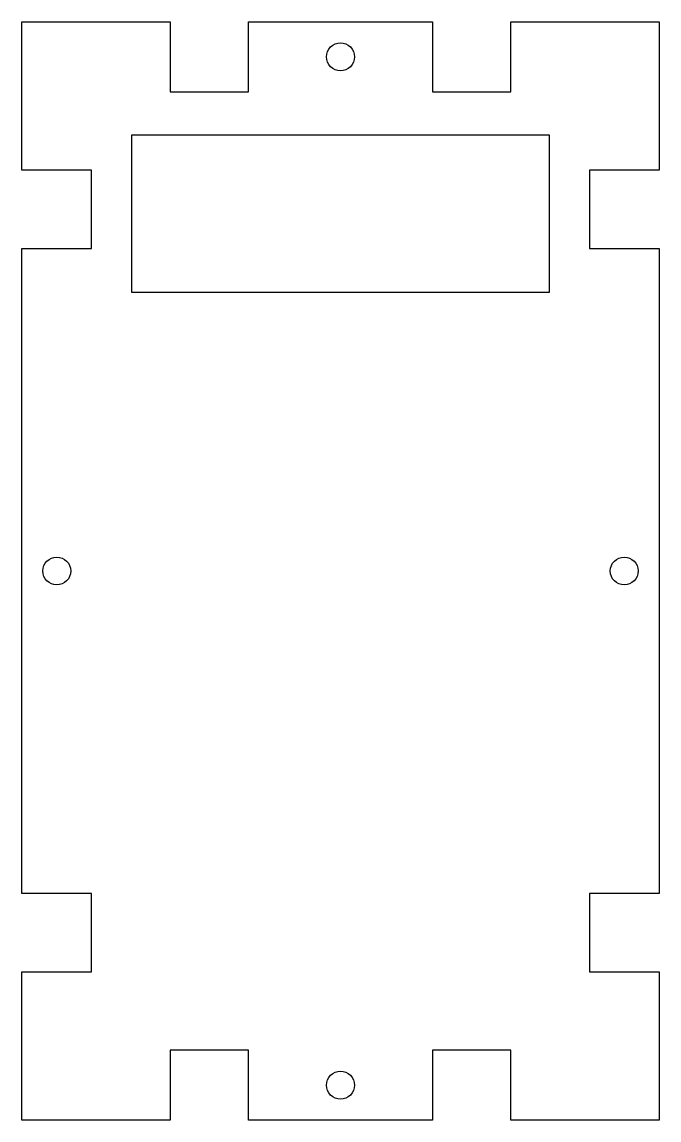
# Model space of a CAD drawing. Header units: millimetres. Extents: x -18.3 to 18.3, y -31.5 to 31.5.
import ezdxf

# ---------------------------------------------------------------- set-up
doc = ezdxf.new("R2010")
doc.units = ezdxf.units.MM
doc.layers.get('0').update_dxf_attribs({"linetype": 'CONTINUOUS'})

msp = doc.modelspace()

# ---------------------------------------------------------------- linework, layer by layer
for points in [[(-18.285, 18.5), (-14.285, 18.5), (-14.285, 23), (-18.285, 23), (-18.285, 31.5), (-9.785, 31.5), (-9.785, 27.5), (-5.285, 27.5), (-5.285, 31.5), (5.285, 31.5), (5.285, 27.5), (9.785, 27.5), (9.785, 31.5), (18.285, 31.5), (18.285, 23), (14.285, 23), (14.285, 18.5), (18.285, 18.5), (18.285, -18.5), (14.285, -18.5), (14.285, -23), (18.285, -23), (18.285, -31.5), (9.785, -31.5), (9.785, -27.5), (5.285, -27.5), (5.285, -31.5), (-5.285, -31.5), (-5.285, -27.5), (-9.785, -27.5), (-9.785, -31.5), (-18.285, -31.5), (-18.285, -23), (-14.285, -23), (-14.285, -18.5), (-18.285, -18.5)], [(-12, 16), (12, 16), (12, 25), (-12, 25)]]:
    msp.add_lwpolyline(points, close=True)
for centre in [(0, 29.5), (-16.285, 0), (16.285, 0), (0, -29.5)]:
    msp.add_circle(centre, 0.8)

doc.saveas('drawing.dxf')
